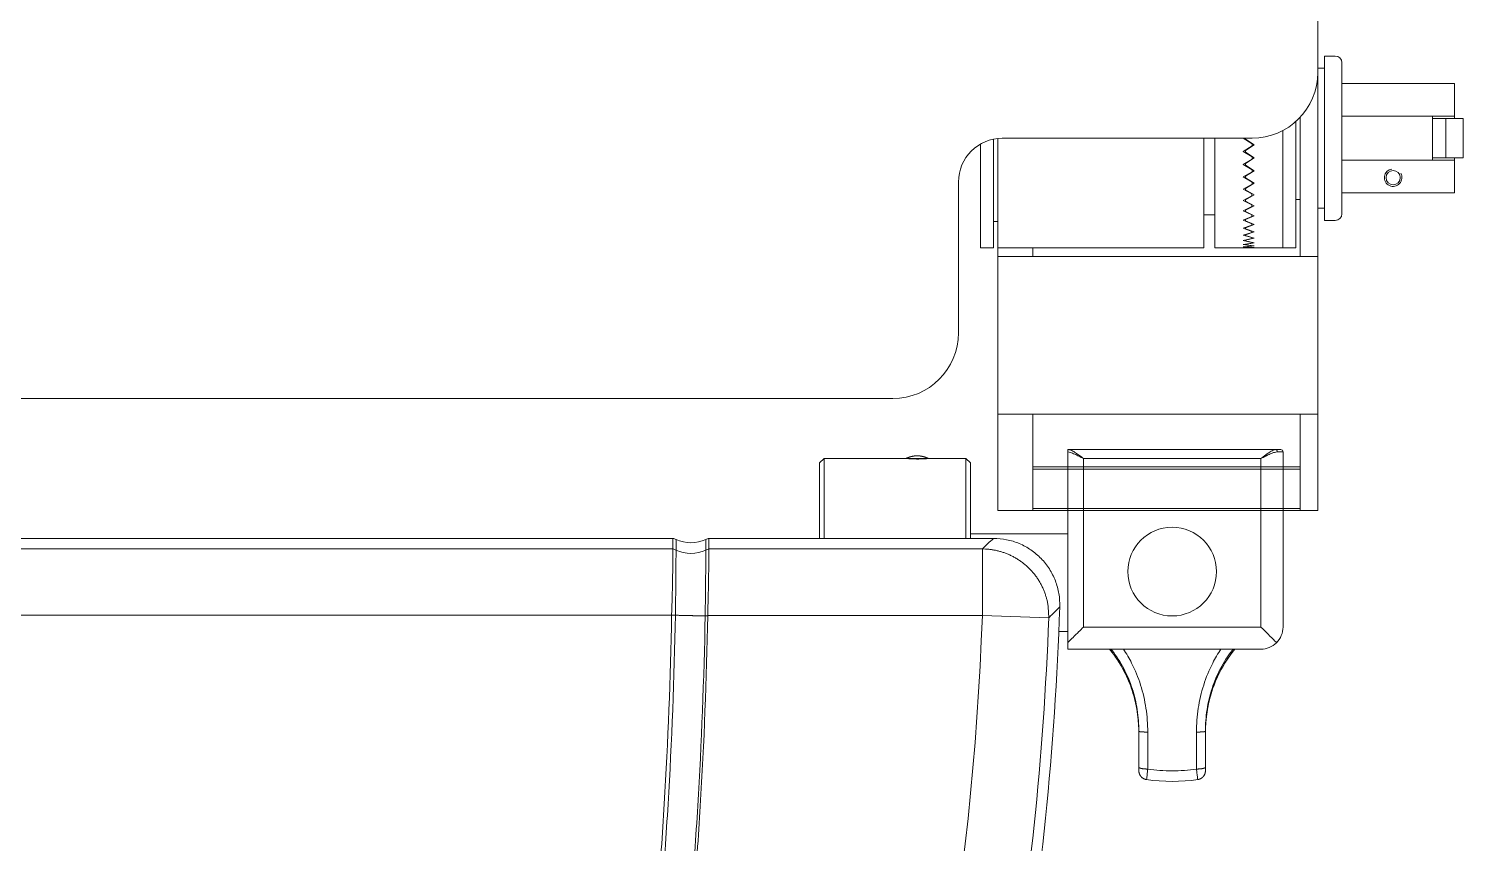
# Model space of a CAD drawing. Header units: millimetres. Extents: x 1448174 to 1599581, y -224422 to -106989.
# Drawn here: x 1488998.2 to 1489278.5, y -135810 to -135650.8 of the extents above; entities that cross this region are included whole.
import ezdxf

# ---------------------------------------------------------------- set-up
doc = ezdxf.new("R2010")
doc.units = ezdxf.units.MM
doc.header["$LTSCALE"] = 600
doc.header["$MEASUREMENT"] = 0
doc.layers.add('furniture', color=30, linetype='Continuous', lineweight=9)

msp = doc.modelspace()

# ---------------------------------------------------------------- linework, layer by layer
at = {"layer": 'furniture'}
for p, q in [((1489250.1017, -135449.6279), (1489250.1017, -135659.3652)), ((1489250.1017, -135744.9726), (1489250.1017, -135650.8048)), ((1489251.3858, -135688.2575), (1489251.3858, -135656.155)), ((1489251.3858, -135656.155), (1489253.526, -135656.155)), ((1489254.8101, -135686.9734), (1489254.8101, -135657.4391)), ((1489251.3858, -135658.5091), (1489250.1017, -135658.5091)), ((1489251.3858, -135685.9034), (1489251.3858, -135658.5091)), ((1489254.8101, -135661.5053), (1489276.8207, -135661.5053)), ((1489276.8207, -135661.5053), (1489276.8207, -135668.3539)), ((1489246.6774, -135668.0955), (1489246.6774, -135695.3205)), ((1489276.8207, -135667.9259), (1489254.8101, -135667.9259)), ((1489272.5404, -135676.4866), (1489272.5404, -135667.9259)), ((1489272.5404, -135668.3539), (1489278.5329, -135668.3539)), ((1489275.1086, -135668.3539), (1489275.1086, -135676.0585)), ((1489278.5329, -135668.3539), (1489278.5329, -135676.0585)), ((1489243.2531, -135693.6076), (1489243.2531, -135670.7223)), ((1489243.2531, -135693.608), (1489243.2531, -135670.7223)), ((1489245.8213, -135668.9364), (1489245.8213, -135693.608)), ((1489184.1842, -135673.3532), (1489184.1842, -135693.608)), ((1489186.7525, -135693.608), (1489186.7525, -135672.3793)), ((1489187.6085, -135744.9726), (1489187.6085, -135672.2492)), ((1489188.4646, -135672.2063), (1489237.2606, -135672.2063)), ((1489227.8438, -135672.2063), (1489227.8438, -135693.6083)), ((1489229.984, -135693.608), (1489229.984, -135672.2063)), ((1489237.2586, -135673.7089), (1489235.5451, -135674.7773)), ((1489235.5485, -135672.2009), (1489237.2592, -135673.2817)), ((1489235.9765, -135672.2063), (1489235.9765, -135672.3778)), ((1489235.9765, -135672.3778), (1489237.6886, -135673.4988)), ((1489237.6886, -135673.4988), (1489235.9765, -135674.6162)), ((1489237.2592, -135673.2817), (1489237.2586, -135673.7089)), ((1489237.2552, -135676.2712), (1489235.5417, -135677.3161)), ((1489235.5451, -135674.7773), (1489237.2558, -135675.8502)), ((1489235.9765, -135674.6162), (1489235.9765, -135674.9561)), ((1489235.9765, -135674.6162), (1489235.9765, -135674.9561)), ((1489235.9765, -135674.9561), (1489237.6886, -135676.0643)), ((1489237.6886, -135676.0643), (1489235.9765, -135677.1619)), ((1489237.2558, -135675.8502), (1489237.2552, -135676.2712)), ((1489254.8101, -135676.4866), (1489276.8207, -135676.4866)), ((1489278.5329, -135676.0585), (1489272.5404, -135676.0585)), ((1489276.8207, -135676.0585), (1489276.8207, -135682.9071)), ((1489237.2519, -135678.7742), (1489235.5384, -135679.7804)), ((1489235.5384, -135679.7804), (1489237.2492, -135680.7911)), ((1489235.5417, -135677.3161), (1489237.2524, -135678.3656)), ((1489235.9765, -135677.1619), (1489235.9765, -135677.4944)), ((1489235.9765, -135677.1619), (1489235.9765, -135677.4944)), ((1489235.9765, -135677.4944), (1489237.6886, -135678.5737)), ((1489237.6886, -135678.5737), (1489235.9765, -135679.6354)), ((1489235.9765, -135679.6354), (1489235.9765, -135679.9556)), ((1489235.9765, -135679.6354), (1489235.9765, -135679.9556)), ((1489237.2524, -135678.3656), (1489237.2519, -135678.7742)), ((1489179.9039, -135680.767), (1489179.9039, -135710.2317)), ((1489237.2487, -135681.1814), (1489235.5353, -135682.1341)), ((1489235.5353, -135682.1341), (1489237.2461, -135683.0914)), ((1489235.9765, -135679.9556), (1489237.6886, -135680.9901)), ((1489237.6886, -135680.9901), (1489235.9765, -135682.0005)), ((1489235.9765, -135682.0005), (1489235.9765, -135682.3037)), ((1489235.9765, -135682.0005), (1489235.9765, -135682.3037)), ((1489235.9765, -135682.3037), (1489237.6886, -135683.2785)), ((1489237.2492, -135680.7911), (1489237.2487, -135681.1814)), ((1489237.2457, -135683.4577), (1489235.5323, -135684.343)), ((1489235.5323, -135684.343), (1489237.2433, -135685.2329)), ((1489237.6886, -135683.2785), (1489235.9765, -135684.2229)), ((1489235.9765, -135684.2229), (1489235.9765, -135684.5047)), ((1489235.9765, -135684.2229), (1489235.9765, -135684.5047)), ((1489235.9765, -135684.5047), (1489237.6886, -135685.4054)), ((1489237.6886, -135685.4054), (1489235.9765, -135686.27)), ((1489237.2433, -135685.2329), (1489237.2428, -135685.5698)), ((1489237.2461, -135683.0914), (1489237.2457, -135683.4577)), ((1489246.6774, -135684.1916), (1489245.8213, -135684.1916)), ((1489276.8207, -135682.9071), (1489254.8101, -135682.9071)), ((1489227.8438, -135687.1881), (1489229.984, -135687.1881)), ((1489237.2403, -135687.487), (1489235.5272, -135688.2)), ((1489235.5272, -135688.2), (1489237.2384, -135688.9174)), ((1489237.2428, -135685.5698), (1489235.5296, -135686.3748)), ((1489235.5296, -135686.3748), (1489237.2407, -135687.1844)), ((1489235.9765, -135686.27), (1489235.9765, -135686.5263)), ((1489235.9765, -135686.27), (1489235.9765, -135686.5263)), ((1489235.9765, -135686.5263), (1489237.6886, -135687.3399)), ((1489237.6886, -135687.3399), (1489235.9765, -135688.112)), ((1489235.9765, -135688.112), (1489235.9765, -135688.339)), ((1489235.9765, -135688.112), (1489235.9765, -135688.339)), ((1489237.2407, -135687.1844), (1489237.2403, -135687.487)), ((1489250.1017, -135685.9034), (1489251.3858, -135685.9034)), ((1489251.3858, -135688.2575), (1489253.526, -135688.2575)), ((1489187.6085, -135688.4716), (1489186.7525, -135688.4716)), ((1489237.2361, -135690.6282), (1489235.5233, -135691.1271)), ((1489235.5233, -135691.1271), (1489237.2348, -135691.6306)), ((1489237.238, -135689.1814), (1489235.5251, -135689.7918)), ((1489235.5251, -135689.7918), (1489237.2364, -135690.4067)), ((1489235.9765, -135688.339), (1489237.6886, -135689.0537)), ((1489237.6886, -135689.0537), (1489235.9765, -135689.722)), ((1489235.9765, -135689.722), (1489235.9765, -135689.9166)), ((1489235.9765, -135689.722), (1489235.9765, -135689.9166)), ((1489235.9765, -135689.9166), (1489237.6886, -135690.5218)), ((1489237.6886, -135690.5218), (1489235.9765, -135691.0767)), ((1489235.9765, -135691.0767), (1489235.9765, -135691.2358)), ((1489235.9765, -135691.0767), (1489235.9765, -135691.2358)), ((1489237.2364, -135690.4067), (1489237.2361, -135690.6282)), ((1489237.2384, -135688.9174), (1489237.238, -135689.1814)), ((1489184.1842, -135693.608), (1489186.7525, -135693.608)), ((1489227.8438, -135693.6083), (1489187.6085, -135693.6083)), ((1489194.4571, -135695.3205), (1489194.4571, -135693.6083)), ((1489229.984, -135693.608), (1489237.2606, -135693.608)), ((1489237.2322, -135693.5777), (1489235.52, -135693.6026)), ((1489237.2326, -135693.2919), (1489235.5203, -135693.4196)), ((1489235.5203, -135693.4196), (1489237.2322, -135693.5519)), ((1489237.2334, -135692.6985), (1489235.5208, -135692.9929)), ((1489235.5208, -135692.9929), (1489237.2327, -135693.2147)), ((1489237.2346, -135691.8063), (1489235.5219, -135692.1864)), ((1489235.5219, -135692.1864), (1489237.2335, -135692.5712)), ((1489235.9765, -135691.2358), (1489237.6886, -135691.7228)), ((1489237.6886, -135691.7228), (1489235.9765, -135692.1562)), ((1489235.9765, -135692.1562), (1489235.9765, -135692.2776)), ((1489235.9765, -135692.1562), (1489235.9765, -135692.2776)), ((1489235.9765, -135692.2776), (1489237.6886, -135692.6393)), ((1489237.6886, -135692.6393), (1489235.9765, -135692.9448)), ((1489235.9765, -135692.9448), (1489235.9765, -135693.0267)), ((1489235.9765, -135692.9448), (1489235.9765, -135693.0267)), ((1489235.9765, -135693.0267), (1489237.6886, -135693.2578)), ((1489237.6886, -135693.2578), (1489235.9765, -135693.431)), ((1489235.9765, -135693.431), (1489235.9765, -135693.4722)), ((1489235.9765, -135693.431), (1489235.9765, -135693.4722)), ((1489235.9765, -135693.4722), (1489237.6886, -135693.5693)), ((1489237.6886, -135693.5693), (1489235.9765, -135693.6076)), ((1489235.9765, -135693.6076), (1489243.2531, -135693.6076)), ((1489237.2322, -135693.5519), (1489237.2322, -135693.5777)), ((1489237.2327, -135693.2147), (1489237.2326, -135693.2919)), ((1489237.2335, -135692.5712), (1489237.2334, -135692.6985)), ((1489237.2348, -135691.6306), (1489237.2346, -135691.8063)), ((1489243.2531, -135693.608), (1489245.8213, -135693.608)), ((1489250.1017, -135695.3205), (1489187.6085, -135695.3205)), ((1488829.4231, -135723.0728), (1489167.0628, -135723.0728)), ((1489250.1017, -135726.139), (1489187.6085, -135726.139)), ((1489194.4571, -135744.9726), (1489194.4571, -135726.139)), ((1489246.6774, -135726.139), (1489246.6774, -135744.9726)), ((1489201.2875, -135733.0915), (1489201.2875, -135733.0569)), ((1489201.4139, -135733.0569), (1489201.2875, -135733.0569)), ((1489201.2875, -135733.0915), (1489201.2917, -135733.0891)), ((1489201.2876, -135733.5032), (1489201.2875, -135733.0915)), ((1489241.8792, -135733.0569), (1489201.4139, -135733.0569)), ((1489242.872, -135733.0569), (1489241.8792, -135733.0569)), ((1489153.6386, -135734.7896), (1489152.7722, -135735.6559)), ((1489152.7722, -135735.6559), (1489152.7722, -135750.3838)), ((1489169.6659, -135734.7896), (1489153.6386, -135734.7896)), ((1489153.6386, -135734.7896), (1489153.6386, -135750.3838)), ((1489171.8318, -135734.7717), (1489169.6659, -135734.7717)), ((1489171.8318, -135734.2519), (1489171.7574, -135734.254)), ((1489173.9977, -135734.7717), (1489171.8318, -135734.7717)), ((1489173.9976, -135734.7717), (1489173.9307, -135734.7399)), ((1489181.3616, -135734.7896), (1489173.9976, -135734.7896)), ((1489181.3616, -135734.7896), (1489181.3616, -135750.3838)), ((1489182.2279, -135735.6559), (1489181.3616, -135734.7896)), ((1489182.2279, -135750.3838), (1489182.2279, -135735.6559)), ((1489201.2875, -135770.7428), (1489201.2875, -135733.5032)), ((1489204.3197, -135767.7106), (1489204.3197, -135734.7896)), ((1489204.3197, -135734.7896), (1489238.9734, -135734.7896)), ((1489238.9734, -135734.7896), (1489238.9734, -135767.7106)), ((1489242.2021, -135733.4901), (1489242.2018, -135733.4694)), ((1489242.2021, -135733.4901), (1489243.3051, -135733.4901)), ((1489243.3051, -135733.4901), (1489243.3051, -135767.7106)), ((1489194.4571, -135736.4119), (1489246.6774, -135736.4119)), ((1489194.4571, -135736.8399), (1489246.6774, -135736.8399)), ((1489250.1017, -135744.9726), (1489187.6085, -135744.9726)), ((1489194.4571, -135744.5445), (1489246.6774, -135744.5445)), ((1489201.2875, -135749.5174), (1489182.2279, -135749.5174)), ((1489124.1138, -135750.3838), (1488873.2604, -135750.3838)), ((1488873.2629, -135752.4626), (1489124.1113, -135752.4625)), ((1489131.1378, -135752.4626), (1489184.568, -135752.4626)), ((1489186.7209, -135750.3838), (1489131.1403, -135750.3838)), ((1489184.568, -135752.4625), (1489185.197, -135752.4792)), ((1489184.568, -135765.4399), (1489184.568, -135752.4626)), ((1489123.8511, -135765.4071), (1488873.524, -135765.4399)), ((1489123.8502, -135765.4399), (1489123.852, -135765.3743)), ((1489123.8519, -135765.3742), (1489123.8773, -135765.375)), ((1489124.5905, -135765.4009), (1489124.7689, -135765.4081)), ((1489130.406, -135765.502), (1489130.422, -135765.5019)), ((1489130.9012, -135765.4399), (1489130.8998, -135765.5004)), ((1489184.568, -135765.4399), (1489130.9012, -135765.4399)), ((1489197.5365, -135765.9178), (1489184.568, -135765.4399)), ((1489199.5132, -135768.577), (1489201.2875, -135768.577)), ((1489238.9734, -135767.7106), (1489204.3197, -135767.7106)), ((1489201.2853, -135772.0424), (1489201.2875, -135770.7428)), ((1489201.2853, -135772.0424), (1489238.9734, -135772.0424)), ((1489215.1489, -135788.0974), (1489215.1509, -135788.1039)), ((1489215.149, -135788.0974), (1489215.149, -135795.1034)), ((1489216.8817, -135788.2338), (1489216.8817, -135795.4588)), ((1489226.4114, -135795.4588), (1489226.4114, -135788.2338)), ((1489228.1441, -135788.0974), (1489228.1422, -135788.1039)), ((1489228.1441, -135795.1034), (1489228.1441, -135788.0974)), ((1489215.1489, -135795.1034), (1489215.1509, -135795.1204)), ((1489215.1489, -135795.8012), (1489215.1506, -135795.8775)), ((1489215.149, -135795.1034), (1489215.149, -135795.8012)), ((1489226.6574, -135797.5165), (1489226.7327, -135797.5041)), ((1489228.1441, -135795.1035), (1489228.1422, -135795.1205)), ((1489228.1441, -135795.8013), (1489228.1441, -135795.1036))]:
    msp.add_line(p, q, dxfattribs=at)
for centre, radius in [((1489264.8357, -135679.9109), 1.3877), ((1489221.6465, -135756.8813), 8.6634)]:
    msp.add_circle(centre, radius, dxfattribs=at)
for centre, radius, start, end in [((1489253.526, -135657.4391), 1.2841, 0, 90), ((1489237.2606, -135659.3652), 12.8411, 270, 0), ((1489188.4646, -135680.767), 8.5607, 90, 180), ((1489264.8357, -135679.9109), 1.7121, 100, 30), ((1489253.526, -135686.9734), 1.2841, 270, 0), ((1489167.0628, -135710.2317), 12.8411, 270, 0), ((1489201.4304, -135733.3416), 0.288, 117.822547, 118.775934), ((1489201.4271, -135733.3357), 0.2813, 116.815677, 117.785613), ((1489201.4252, -135733.3319), 0.277, 115.848376, 116.82705), ((1489201.4243, -135733.3304), 0.2753, 114.845868, 115.824203), ((1489201.4233, -135733.328), 0.2727, 113.874274, 114.855823), ((1489201.4221, -135733.3257), 0.2701, 112.858325, 113.842916), ((1489201.4211, -135733.3231), 0.2674, 111.884731, 112.873197), ((1489201.4202, -135733.3212), 0.2652, 110.86806, 111.857949), ((1489201.4194, -135733.3189), 0.2628, 109.88649, 110.879458), ((1489201.4186, -135733.3171), 0.2608, 108.865661, 109.859789), ((1489201.4179, -135733.315), 0.2586, 107.881827, 108.878282), ((1489201.4173, -135733.3135), 0.257, 106.859053, 107.855357), ((1489201.4168, -135733.3114), 0.2549, 105.874189, 106.872974), ((1489201.4161, -135733.3096), 0.2529, 104.849904, 105.849909), ((1489201.4159, -135733.3084), 0.2517, 103.866828, 104.865827), ((1489201.4158, -135733.3084), 0.2517, 102.851848, 103.844217), ((1489201.4151, -135733.3052), 0.2484, 101.85432, 102.855015), ((1489201.4139, -135733.3001), 0.2432, 100.806225, 101.823784), ((1489201.4149, -135733.3041), 0.2473, 99.878838, 100.869729), ((1489201.4172, -135733.3179), 0.2613, 98.93536, 99.862599), ((1489201.4135, -135733.2978), 0.2409, 97.795369, 98.810717), ((1489201.4089, -135733.265), 0.2077, 96.55817, 97.754869), ((1489201.416, -135733.3096), 0.2528, 96.080919, 97.001224), ((1489201.4546, -135733.6664), 0.6117, 95.796112, 96.138934), ((1489201.4099, -135733.267), 0.2099, 93.390376, 94.659099), ((1489201.4088, -135733.2446), 0.1874, 91.295985, 93.46411), ((1489201.4231, -135733.5494), 0.4925, 91.077264, 92.153523), ((1489241.8448, -135733.541), 0.4853, 81.720786, 85.935054), ((1489241.8969, -135733.2567), 0.1968, 76.762933, 84.811997), ((1489241.8896, -135733.2889), 0.2298, 72.186004, 76.836087), ((1489241.7465, -135733.6036), 0.5746, 66.664198, 68.19165), ((1489241.8622, -135733.3375), 0.2844, 63.382044, 66.830889), ((1489241.8837, -135733.3083), 0.2487, 60.553845, 64.802366), ((1489241.859, -135733.3495), 0.2968, 56.727761, 60.309463), ((1489241.8369, -135733.3782), 0.3329, 53.030367, 56.260941), ((1489241.8371, -135733.3766), 0.3315, 49.551717, 52.886827), ((1489241.8305, -135733.3852), 0.3423, 46.336702, 49.64538), ((1489241.8138, -135733.4009), 0.3652, 42.97812, 46.143505), ((1489241.7979, -135733.415), 0.3865, 39.851452, 42.897987), ((1489241.7836, -135733.4253), 0.404, 36.70816, 39.676114), ((1489242.872, -135733.4901), 0.4332, 0, 90), ((1489174.1823, -135744.48), 10.7074, 114.047155, 114.948376), ((1489171.5033, -135738.3502), 4.0182, 112.942905, 114.778373), ((1489171.6935, -135738.7862), 4.4939, 111.941368, 113.009462), ((1489175.0291, -135747.7067), 14.0167, 110.695988, 110.96346), ((1489172.0046, -135739.6884), 5.4469, 109.981353, 110.742868), ((1489171.6812, -135738.7131), 4.4199, 109.362004, 110.361823), ((1489171.9175, -135739.395), 5.1416, 108.485585, 109.326438), ((1489172.0464, -135739.8148), 5.5806, 107.611317, 108.374525), ((1489171.9454, -135739.5005), 5.2504, 106.781406, 107.597988), ((1489171.9144, -135739.3817), 5.1278, 105.99333, 106.83325), ((1489171.9391, -135739.4757), 5.225, 105.146094, 105.969567), ((1489171.9502, -135739.5167), 5.2674, 104.330207, 105.146537), ((1489171.9419, -135739.4916), 5.2411, 103.488691, 104.309664), ((1489171.9413, -135739.4832), 5.2327, 102.681851, 103.504479), ((1489171.942, -135739.4954), 5.2448, 101.839236, 102.659956), ((1489171.9443, -135739.5012), 5.251, 101.030719, 101.850388), ((1489171.9426, -135739.5028), 5.2522, 100.189662, 101.009052), ((1489171.944, -135739.5041), 5.2538, 99.383003, 100.201957), ((1489171.9427, -135739.5088), 5.2581, 98.54311, 99.361094), ((1489171.9442, -135739.5115), 5.2611, 97.737552, 98.554716), ((1489171.9428, -135739.5162), 5.2655, 96.899625, 97.715626), ((1489171.944, -135739.5172), 5.2667, 96.095797, 96.911103), ((1489171.9422, -135739.5191), 5.2684, 95.259677, 96.074076), ((1489171.9437, -135739.5244), 5.2738, 94.458034, 95.270916), ((1489171.9426, -135739.5377), 5.287, 93.624704, 94.434782), ((1489171.9429, -135739.5267), 5.276, 92.825288, 93.636132), ((1489171.94, -135739.5015), 5.2507, 91.993064, 92.80676), ((1489171.4353, -135745.0875), 10.8429, 87.010245, 87.90416), ((1489171.8404, -135738.3198), 4.0635, 85.914125, 87.736729), ((1489171.812, -135738.7919), 4.5365, 84.919718, 85.981638), ((1489170.7233, -135748.332), 14.1376, 83.682528, 83.948508), ((1489171.6793, -135739.7373), 5.4899, 82.97179, 83.729452), ((1489171.8357, -135738.7092), 4.4504, 82.355185, 83.350723), ((1489171.7367, -135739.4234), 5.1714, 81.482723, 82.320569), ((1489171.6615, -135739.8528), 5.6073, 80.611403, 81.372362), ((1489171.7153, -135739.5204), 5.2705, 79.784295, 80.598982), ((1489171.7427, -135739.3948), 5.1421, 78.997728, 79.83628), ((1489171.723, -135739.485), 5.2344, 78.151932, 78.974603), ((1489171.7155, -135739.5213), 5.2715, 77.336875, 78.152963), ((1489171.7206, -135739.4901), 5.2398, 76.495594, 77.316856), ((1489171.7253, -135739.4771), 5.2262, 75.688509, 76.51199), ((1489171.7217, -135739.4833), 5.233, 74.845179, 75.667285), ((1489171.7225, -135739.4844), 5.2339, 74.035119, 74.856729), ((1489171.7218, -135739.4799), 5.2298, 73.192079, 74.013941), ((1489171.7239, -135739.4768), 5.2262, 72.383021, 73.205001), ((1489171.7223, -135739.4753), 5.2252, 71.539958, 72.361489), ((1489171.7241, -135739.4736), 5.223, 70.731114, 71.552367), ((1489171.7225, -135739.4723), 5.2224, 69.888831, 70.709434), ((1489171.7249, -135739.4688), 5.2183, 69.080461, 69.900904), ((1489171.7243, -135739.465), 5.215, 68.239089, 69.05913), ((1489171.7251, -135739.4658), 5.2153, 67.432, 68.251038), ((1489171.7201, -135739.4724), 5.2234, 66.592065, 67.408767), ((1489171.7274, -135739.4585), 5.2077, 65.786459, 66.604456), ((1489171.7381, -135739.4305), 5.1778, 64.946753, 65.768143), ((1489241.7682, -135733.4364), 0.423, 33.793561, 36.672826), ((1489241.7505, -135733.4467), 0.4435, 30.838375, 33.623113), ((1489241.7337, -135733.4563), 0.4629, 28.095367, 30.793353), ((1489241.7159, -135733.4643), 0.4822, 25.324259, 27.937753), ((1489241.7002, -135733.4714), 0.4995, 22.748417, 25.287638), ((1489241.6832, -135733.4771), 0.5174, 20.143161, 22.604655), ((1489241.6691, -135733.482), 0.5324, 17.715686, 20.111554), ((1489241.6531, -135733.4857), 0.5487, 15.260052, 17.581808), ((1489241.6434, -135733.4881), 0.5587, 12.963776, 15.235859), ((1489241.634, -135733.4892), 0.5681, 10.634098, 12.854403), ((1489241.6229, -135733.4911), 0.5794, 8.45404, 10.613266), ((1489241.6013, -135733.4928), 0.601, 6.252935, 8.31172), ((1489241.6157, -135733.4911), 0.5865, 4.166428, 6.247696), ((1489241.6534, -135733.4887), 0.5487, 2.006377, 4.193857), ((1489122.8984, -135756.621), 4.3317, 65.187992, 73.739419), ((1489122.9009, -135754.5422), 4.3317, 65.188368, 73.739795), ((1489127.6246, -135746.3981), 6.9307, 245.18799, 294.81126), ((1489127.6271, -135744.3194), 6.9307, 245.18837, 294.81163), ((1489132.3507, -135756.621), 4.3317, 106.25983, 114.81126), ((1489132.3532, -135754.5422), 4.3317, 106.2602, 114.81163), ((1489184.5796, -135764.7023), 12.2388, 84.113762, 87.108599), ((1489184.4948, -135765.6424), 13.1825, 81.329759, 84.165883), ((1489184.4286, -135766.0862), 13.6313, 78.544615, 81.335902), ((1489184.4603, -135765.7271), 13.2731, 75.45721, 78.370985), ((1489184.4767, -135765.6633), 13.2072, 72.485585, 75.456583), ((1489184.4468, -135765.6745), 13.2269, 69.368375, 72.37677), ((1489184.4303, -135765.7257), 13.2807, 66.347065, 69.379541), ((1489184.4326, -135765.6512), 13.2116, 63.144061, 66.226484), ((1489184.4319, -135765.6622), 13.2217, 60.054474, 63.163002), ((1489184.43, -135765.6148), 13.1816, 56.801145, 59.944518), ((1489184.4302, -135765.6272), 13.1919, 53.670537, 56.831081), ((1489184.431, -135765.5861), 13.1583, 50.383396, 53.567608), ((1489184.4443, -135765.5831), 13.1474, 47.222467, 50.419471), ((1489184.4595, -135765.5348), 13.1018, 43.914201, 47.127852), ((1489184.4642, -135765.5492), 13.1083, 40.762186, 43.973703), ((1489184.4254, -135765.558), 13.1435, 37.48429, 40.681085), ((1489184.5086, -135765.5009), 13.0427, 34.293683, 37.507348), ((1489184.6633, -135765.3731), 12.8429, 30.960354, 34.211669), ((1489184.5047, -135765.5184), 13.0538, 27.979909, 31.149119), ((1489183.9217, -135765.8182), 13.7093, 24.964413, 27.943291), ((1489184.71, -135765.3741), 12.8073, 21.45086, 24.651535), ((1489186.1414, -135764.7896), 11.2614, 17.674064, 21.346498), ((1488593.5849, -135743.6627), 606.4404, 342.48462, 358.09787), ((1489184.2285, -135765.7068), 13.3657, 16.035726, 18.930871), ((1489170.7563, -135769.6659), 27.4074, 14.938394, 16.210293), ((1489186.0579, -135764.9415), 11.4219, 8.05001, 11.825373), ((1489187.2474, -135764.8052), 10.2251, 1.920344, 8.22703), ((1489121.4763, -135842.1368), 76.7993, 88.189504, 88.208445), ((1489121.4868, -135841.7055), 76.3679, 88.168152, 88.187161), ((1489121.4992, -135841.3282), 75.9904, 88.149308, 88.168379), ((1489121.5106, -135840.9864), 75.6484, 88.130405, 88.149529), ((1489121.5229, -135840.5905), 75.2523, 88.110787, 88.129972), ((1489121.5351, -135840.2037), 74.8654, 88.091089, 88.110334), ((1489121.5505, -135839.8263), 74.4876, 88.073947, 88.093256), ((1489121.5602, -135839.441), 74.1022, 88.052118, 88.071488), ((1489121.5762, -135839.0014), 73.6623, 88.033486, 88.052924), ((1489121.5869, -135838.5978), 73.2586, 88.011472, 88.030978), ((1489121.6052, -135838.1967), 72.8571, 87.995347, 88.014919), ((1489121.6146, -135837.8109), 72.4712, 87.972464, 87.992093), ((1489121.6331, -135837.3391), 71.999, 87.954172, 87.973889), ((1489121.6537, -135836.7869), 71.4464, 87.935076, 87.954896), ((1489121.662, -135836.4857), 71.1452, 87.913183, 87.933031), ((1489121.6652, -135836.4608), 71.1202, 87.895241, 87.915041), ((1489121.6999, -135835.4531), 70.1118, 87.873222, 87.893272), ((1489121.7631, -135833.7445), 68.4021, 87.852522, 87.873052), ((1489121.7173, -135834.9571), 69.6155, 87.832209, 87.852245), ((1489121.5674, -135838.9442), 73.6055, 87.814249, 87.833037), ((1489121.8051, -135832.6813), 67.3381, 87.792306, 87.813109), ((1489122.1834, -135822.7842), 57.4337, 87.764157, 87.78904), ((1489121.6901, -135835.733), 70.392, 87.755071, 87.774089), ((1489117.3032, -135947.9386), 182.6833, 87.752146, 87.758765), ((1489122.1897, -135822.7031), 57.3525, 87.695943, 87.722837), ((1489122.4635, -135815.9972), 50.641, 87.653832, 87.700508), ((1489119.0965, -135899.1693), 133.8812, 87.648158, 87.67122), ((1489128.8299, -135663.2987), 102.1901, 267.722449, 267.824216), ((1489129.0537, -135657.453), 108.0401, 267.823318, 267.921213), ((1489129.2279, -135652.8342), 112.6622, 267.917877, 268.013167), ((1489129.3062, -135650.4836), 115.0141, 268.014801, 268.109449), ((1489129.4062, -135647.6091), 117.8904, 268.106971, 268.200438), ((1489129.4955, -135644.6988), 120.802, 268.201459, 268.29373), ((1489129.583, -135641.931), 123.5712, 268.29136, 268.382446), ((1489129.6395, -135639.803), 125.6999, 268.384092, 268.474434), ((1489129.6997, -135637.7272), 127.7766, 268.472252, 268.561774), ((1489129.7363, -135636.1069), 129.3973, 268.563565, 268.652519), ((1489129.7763, -135634.6133), 130.8914, 268.650394, 268.73875), ((1489129.7949, -135633.5516), 131.9533, 268.740829, 268.828791), ((1489129.8125, -135632.8477), 132.6574, 268.827399, 268.915098), ((1489129.811, -135632.6889), 132.8161, 268.917037, 269.004726), ((1489129.8207, -135632.3413), 133.1639, 269.003161, 269.090577), ((1489129.822, -135631.9242), 133.581, 269.092845, 269.179819), ((1489129.799, -135633.4953), 132.0097, 269.18005, 269.267891), ((1489129.7522, -135636.6849), 128.8197, 269.270566, 269.360323), ((1489129.7824, -135635.0236), 130.4812, 269.35523, 269.443055), ((1489129.8379, -135628.7562), 136.7489, 269.445335, 269.528117), ((1489129.7118, -135640.8628), 124.6417, 269.54021, 269.63163), ((1489129.581, -135659.7792), 105.7248, 269.636615, 269.745658), ((1489129.7622, -135638.8143), 126.6904, 269.705806, 269.790805), ((1489130.4277, -135463.3817), 302.1242, 269.786065, 269.818125), ((1489129.5963, -135664.0614), 101.443, 269.927941, 270.047124), ((1489129.6125, -135679.2711), 86.2334, 270.044667, 270.255058), ((1489129.3395, -135548.4018), 217.1028, 270.173351, 270.281475), ((1489130.8324, -135825.9509), 60.4504, 90.373759, 90.388934), ((1489130.834, -135826.3583), 60.8578, 90.357703, 90.372801), ((1489130.8352, -135826.7778), 61.2773, 90.341316, 90.356351), ((1489130.839, -135827.0727), 61.5722, 90.328264, 90.343259), ((1489130.8397, -135827.4069), 61.9064, 90.3122, 90.327146), ((1489130.8437, -135827.739), 62.2386, 90.299271, 90.314169), ((1489130.841, -135828.0875), 62.587, 90.280277, 90.295124), ((1489130.8481, -135828.4455), 62.9451, 90.270376, 90.285178), ((1489130.8452, -135828.7513), 63.2508, 90.251671, 90.266425), ((1489130.8488, -135829.0661), 63.5657, 90.238978, 90.25369), ((1489130.8492, -135829.4217), 63.9212, 90.223308, 90.237969), ((1489130.8528, -135829.7776), 64.2771, 90.210732, 90.225343), ((1489130.8528, -135830.0727), 64.5723, 90.195181, 90.209756), ((1489130.8525, -135830.2789), 64.7784, 90.179685, 90.194244), ((1489130.853, -135830.7477), 65.2472, 90.164377, 90.178855), ((1489130.8574, -135831.4035), 65.9031, 90.152231, 90.166579), ((1489130.8557, -135831.2745), 65.7741, 90.136624, 90.151053), ((1489130.8525, -135830.3473), 64.8468, 90.121111, 90.135793), ((1489130.8564, -135832.3145), 66.8141, 90.106643, 90.120863), ((1489130.8678, -135836.9188), 71.4184, 90.09564, 90.10888), ((1489130.8557, -135831.5607), 66.0603, 90.07836, 90.092937), ((1489130.8427, -135822.5022), 57.0017, 90.060436, 90.077765), ((1489130.8665, -135836.3409), 70.8405, 90.054727, 90.06783), ((1489130.9836, -135953.1541), 187.6538, 90.051943, 90.056418), ((1489130.8471, -135824.1887), 58.6883, 90.014435, 90.032873), ((1489130.8469, -135818.4702), 52.9698, 89.984219, 90.015781), ((1489130.8548, -135908.3147), 142.8143, 89.981946, 89.997295), ((1488593.5849, -135743.6627), 591.3842, 342.48462, 357.88966), ((1488593.5849, -135743.6627), 604.3616, 342.48462, 357.88966), ((1489171.7724, -135766.4227), 25.769, 1.122532, 4.362449), ((1489238.9734, -135767.7106), 4.3317, 314.95189, 0), ((1489238.9734, -135767.7106), 4.3317, 270, 314.95189), ((1489215.1646, -135788.0973), 0.0153, 205.61599, 239.721379), ((1489215.1818, -135788.0833), 0.0368, 227.546074, 246.852909), ((1489215.2116, -135788.0401), 0.0889, 240.104873, 250.5328), ((1489215.251, -135787.9576), 0.18, 247.457021, 254.000275), ((1489215.3049, -135787.81), 0.337, 252.104992, 256.353039), ((1489215.3696, -135787.5859), 0.5701, 255.348963, 258.338021), ((1489215.4477, -135787.262), 0.9031, 257.642243, 259.823953), ((1489215.5316, -135786.8459), 1.3276, 259.429519, 261.12479), ((1489215.6279, -135786.299), 1.8828, 260.799426, 262.137033), ((1489215.7267, -135785.6457), 2.5435, 261.9448, 263.043354), ((1489215.8346, -135784.8461), 3.3503, 262.8673, 263.778248), ((1489215.9406, -135783.9465), 4.2561, 263.672714, 264.450787), ((1489216.0513, -135782.9075), 5.3009, 264.345788, 265.015361), ((1489216.1554, -135781.7941), 6.4192, 264.953114, 265.542453), ((1489216.2621, -135780.5469), 7.6708, 265.472006, 265.992059), ((1489216.3605, -135779.2276), 8.9939, 265.954168, 266.419491), ((1489216.4494, -135777.9301), 10.2944, 266.376431, 266.799937), ((1489216.5216, -135776.725), 11.5016, 266.776217, 267.169383), ((1489216.6108, -135775.1381), 13.091, 267.122257, 267.475905), ((1489216.7049, -135773.1055), 15.1257, 267.459043, 267.770427), ((1489216.7132, -135772.8074), 15.424, 267.78257, 268.098124), ((1489216.6913, -135773.5186), 14.7124, 268.091451, 268.433995), ((1489216.8388, -135769.5935), 18.6401, 268.310494, 268.566744), ((1489217.3858, -135748.2795), 39.9612, 268.54711, 268.655978), ((1489216.7778, -135770.9655), 17.2673, 268.907291, 269.227286), ((1489216.7749, -135771.7841), 16.4487, 269.199036, 269.708822), ((1489217.0597, -135745.2821), 42.9521, 269.508566, 269.762574), ((1489226.2335, -135745.2857), 42.9485, 270.237435, 270.491454), ((1489226.5183, -135771.7856), 16.4472, 270.291188, 270.800999), ((1489226.5154, -135770.9671), 17.2657, 270.772739, 271.092751), ((1489225.9074, -135748.284), 39.9567, 271.344099, 271.452973), ((1489226.4543, -135769.5955), 18.6381, 271.433329, 271.689594), ((1489226.6018, -135773.5201), 14.711, 271.566063, 271.908628), ((1489226.5799, -135772.8093), 15.422, 271.901991, 272.217567), ((1489226.5883, -135773.1072), 15.124, 272.229663, 272.541068), ((1489226.6823, -135775.1398), 13.0893, 272.524226, 272.877901), ((1489226.7716, -135776.7266), 11.5001, 272.830768, 273.223964), ((1489226.8437, -135777.9315), 10.2929, 273.20024, 273.623781), ((1489226.9327, -135779.2289), 8.9926, 273.580715, 274.046078), ((1489227.0311, -135780.5481), 7.6697, 274.008182, 274.528284), ((1489227.1377, -135781.7951), 6.4181, 274.45783, 275.047226), ((1489227.2418, -135782.9085), 5.3, 274.984976, 275.654618), ((1489227.3525, -135783.9472), 4.2554, 275.549525, 276.327686), ((1489227.4585, -135784.8468), 3.3496, 276.222239, 277.133297), ((1489227.5664, -135785.6462), 2.5429, 276.957105, 278.055805), ((1489227.6652, -135786.2994), 1.8823, 277.863708, 279.201509), ((1489227.7615, -135786.8462), 1.3272, 278.876141, 280.571685), ((1489227.8454, -135787.2622), 0.9029, 280.176697, 282.358799), ((1489227.9235, -135787.5861), 0.5699, 281.663193, 284.652864), ((1489227.9881, -135787.8101), 0.3369, 283.648621, 287.897669), ((1489228.0421, -135787.9577), 0.18, 286.002014, 292.547069), ((1489228.0815, -135788.0401), 0.0889, 289.468117, 299.899342), ((1489228.1113, -135788.0833), 0.0368, 293.152693, 312.465768), ((1489228.1284, -135788.0973), 0.0153, 300.284361, 334.394564), ((1489216.8042, -135795.8057), 1.6552, 182.487802, 185.165365), ((1489215.2232, -135795.1044), 0.0741, 192.43229, 206.548828), ((1489216.9035, -135795.7974), 1.7548, 185.141837, 187.707382), ((1489215.244, -135795.0974), 0.0959, 204.721822, 216.851846), ((1489216.9504, -135795.7914), 1.8021, 187.695696, 190.228761), ((1489215.2748, -135795.08), 0.131, 214.868743, 224.893392), ((1489216.9117, -135795.7941), 1.7636, 190.367469, 192.989083), ((1489215.3111, -135795.0502), 0.1779, 223.452667, 231.911375), ((1489216.9039, -135795.7961), 1.7554, 192.982096, 195.645712), ((1489215.3628, -135794.9959), 0.2525, 230.280031, 237.054729), ((1489216.9049, -135795.7929), 1.7573, 195.736997, 198.426876), ((1489215.4251, -135794.9123), 0.3567, 235.946913, 241.394831), ((1489216.91, -135795.7917), 1.7625, 198.410145, 201.11725), ((1489215.5006, -135794.7921), 0.4984, 240.394521, 244.763351), ((1489216.9017, -135795.7917), 1.7548, 201.217441, 203.959913), ((1489215.5812, -135794.6382), 0.6721, 244.145877, 247.760807), ((1489216.9024, -135795.7921), 1.7552, 203.937668, 206.698968), ((1489215.6739, -135794.4358), 0.8945, 247.167679, 250.157054), ((1489216.8971, -135795.7916), 1.7508, 206.791325, 209.576982), ((1489215.769, -135794.194), 1.1543, 249.794552, 252.33196), ((1489216.8983, -135795.792), 1.7516, 209.547056, 212.344821), ((1489216.8939, -135795.7916), 1.7481, 212.431782, 215.245689), ((1489215.8731, -135793.8981), 1.4679, 251.964061, 254.123051), ((1489216.8932, -135795.7934), 1.7465, 215.212136, 218.035511), ((1489215.975, -135793.5651), 1.816, 253.905885, 255.785041), ((1489216.8874, -135795.7947), 1.7411, 218.116784, 220.952695), ((1489216.0817, -135793.1809), 2.2147, 255.548686, 257.190691), ((1489216.8896, -135795.795), 1.7426, 220.899398, 223.732391), ((1489216.1817, -135792.7691), 2.6384, 257.055428, 258.517458), ((1489216.8923, -135795.7894), 1.7485, 223.804229, 226.623386), ((1489216.2847, -135792.3076), 3.1112, 258.351049, 259.653657), ((1489216.8837, -135795.7993), 1.7353, 226.606219, 229.442039), ((1489216.3797, -135791.8183), 3.6096, 259.565904, 260.74008), ((1489216.8642, -135795.8186), 1.708, 229.516275, 232.39017), ((1489216.465, -135791.3399), 4.0954, 260.637933, 261.71332), ((1489216.8874, -135795.7969), 1.7393, 232.221104, 235.020687), ((1489216.534, -135790.8975), 4.5432, 261.657382, 262.660714), ((1489216.9394, -135795.7206), 1.8316, 235.05593, 237.684526), ((1489216.6207, -135790.3063), 5.1406, 262.543852, 263.450211), ((1489216.8653, -135795.8212), 1.707, 237.982643, 240.821463), ((1489216.7593, -135796.0058), 1.4942, 240.919164, 244.201459), ((1489216.713, -135789.5403), 5.9122, 263.408586, 264.209216), ((1489216.9195, -135795.7568), 1.7885, 243.052146, 245.620515), ((1489216.7186, -135789.4482), 6.0043, 264.244591, 265.058213), ((1489217.7711, -135793.9028), 3.8287, 245.46529, 246.547274), ((1489216.6947, -135789.7448), 5.7068, 265.040897, 265.926342), ((1489216.781, -135795.9938), 1.5183, 249.419287, 252.820772), ((1489216.8413, -135788.2472), 7.2112, 265.609658, 266.273462), ((1489216.7379, -135796.147), 1.3591, 252.649323, 258.367551), ((1489217.3899, -135780.0397), 15.437, 266.221408, 266.503717), ((1489216.7786, -135788.7977), 6.6585, 267.157966, 267.988439), ((1489217.2952, -135794.1093), 3.47, 256.137757, 259.044829), ((1489216.775, -135789.1283), 6.3279, 267.916018, 269.241518), ((1489217.0595, -135778.9557), 16.5041, 268.721413, 269.382551), ((1489226.2335, -135778.9575), 16.5024, 270.618294, 271.279451), ((1489226.5182, -135789.1292), 6.3271, 270.758907, 272.084471), ((1489226.4268, -135795.8769), 1.6556, 280.647332, 283.32445), ((1489226.5146, -135788.7987), 6.6575, 272.012245, 272.842769), ((1489226.4045, -135795.7798), 1.7553, 283.301879, 285.866997), ((1489225.9034, -135780.0421), 15.4346, 273.496692, 273.779011), ((1489226.392, -135795.7342), 1.8026, 285.854407, 288.387054), ((1489226.4519, -135788.2485), 7.21, 273.727531, 274.391376), ((1489226.4001, -135795.7721), 1.764, 288.525834, 291.14702), ((1489226.5985, -135789.7459), 5.7058, 274.074629, 274.960141), ((1489226.4032, -135795.7797), 1.7559, 291.14028, 293.803472), ((1489226.5747, -135789.4496), 6.0031, 274.942405, 275.756093), ((1489226.3999, -135795.7791), 1.7577, 293.894756, 296.584219), ((1489226.5803, -135789.5416), 5.911, 275.791462, 276.592161), ((1489226.398, -135795.7742), 1.7629, 296.567345, 299.274051), ((1489226.6725, -135790.3075), 5.1396, 276.551172, 277.457614), ((1489226.3991, -135795.7825), 1.7552, 299.374095, 302.116183), ((1489226.3995, -135795.7818), 1.7556, 302.094766, 304.855706), ((1489226.7593, -135790.8986), 4.5422, 277.33964, 278.343071), ((1489226.3997, -135795.7871), 1.7511, 304.947486, 307.732808), ((1489226.8281, -135791.341), 4.0945, 278.288451, 279.36395), ((1489226.4, -135795.7859), 1.7519, 307.702954, 310.500417), ((1489226.9136, -135791.8193), 3.6087, 279.260456, 280.434762), ((1489226.4003, -135795.7903), 1.7484, 310.587141, 313.400779), ((1489227.0085, -135792.3085), 3.1104, 280.34774, 281.6505), ((1489226.4021, -135795.7908), 1.7467, 313.36778, 316.190924), ((1489227.1115, -135792.7699), 2.6377, 281.484325, 282.946534), ((1489226.4043, -135795.7963), 1.7413, 316.271795, 319.107516), ((1489227.2115, -135793.1816), 2.2141, 282.811047, 284.453263), ((1489226.4043, -135795.7942), 1.7428, 319.054924, 321.88777), ((1489227.3182, -135793.5657), 1.8155, 284.216208, 286.095616), ((1489226.3984, -135795.7923), 1.7486, 321.958769, 324.777824), ((1489227.4201, -135793.8986), 1.4674, 285.878558, 288.037848), ((1489226.4094, -135795.7995), 1.7354, 324.761085, 327.596848), ((1489227.5242, -135794.1944), 1.1539, 287.670694, 290.208467), ((1489226.4314, -135795.816), 1.708, 327.671151, 330.545034), ((1489226.4066, -135795.7962), 1.7393, 330.376621, 333.176239), ((1489227.6192, -135794.4362), 0.8943, 289.846209, 292.836026), ((1489226.3238, -135795.7555), 1.8316, 333.210739, 335.839407), ((1489227.712, -135794.6385), 0.6718, 292.241669, 295.857142), ((1489226.4339, -135795.8147), 1.7069, 336.137658, 338.976599), ((1489227.7925, -135794.7924), 0.4982, 295.238771, 299.608258), ((1489226.6317, -135795.8934), 1.4941, 339.074786, 342.357275), ((1489227.868, -135794.9125), 0.3566, 298.610104, 304.058812), ((1489226.3625, -135795.7701), 1.7883, 341.207585, 343.776147), ((1489227.9303, -135794.9961), 0.2525, 302.950735, 309.726333), ((1489224.4067, -135795.1902), 3.8283, 343.620228, 344.702301), ((1489227.982, -135795.0503), 0.1778, 308.093138, 316.552761), ((1489226.6168, -135795.8736), 1.5181, 347.575739, 350.977537), ((1489228.0183, -135795.0801), 0.131, 315.111514, 325.136881), ((1489226.7746, -135795.8946), 1.3589, 350.805707, 356.524583), ((1489228.049, -135795.0976), 0.0959, 323.156507, 335.286667), ((1489224.6788, -135795.632), 3.4694, 354.294676, 357.202123), ((1489228.0699, -135795.1045), 0.0741, 333.459338, 347.574968)]:
    msp.add_arc(centre, radius, start, end, dxfattribs=at)
for points, knots in [([(1489201.4138, -135733.0569), (1489201.6079, -135733.0569), (1489202.0477, -135733.2004), (1489202.7744, -135733.637), (1489203.5395, -135734.1889), (1489204.0591, -135734.589), (1489204.3197, -135734.7896)], [2, 2, 2, 2, 3.2829631, 4.5937089, 5.9124294, 7.238848, 7.238848, 7.238848, 7.238848]), ([(1489241.8792, -135733.0569), (1489241.7227, -135733.0569), (1489241.3163, -135733.1672), (1489240.7438, -135733.4973), (1489240.3205, -135733.7846), (1489240.1496, -135733.906), (1489240.0911, -135733.9478), (1489240.0323, -135733.9902), (1489239.9291, -135734.0651), (1489239.7811, -135734.1744), (1489239.6025, -135734.3082), (1489239.4532, -135734.4216), (1489239.2436, -135734.5816), (1489239.0935, -135734.6972), (1489238.9735, -135734.7896)], [2, 2, 2, 2, 3.0354056, 4.4451785, 5.104488, 5.2562704, 5.3322251, 5.4082193, 5.5603123, 5.8648909, 6.169877, 6.4751676, 6.6279099, 7.239187, 7.239187, 7.239187, 7.239187]), ([(1489173.9976, -135734.7896), (1489173.9977, -135734.7896), (1489173.9445, -135734.7945), (1489173.6206, -135734.8213), (1489173.1869, -135734.8546), (1489172.3469, -135734.8828), (1489172.029, -135734.8878), (1489171.1305, -135734.8833), (1489170.59, -135734.8576), (1489169.8581, -135734.8085), (1489169.6659, -135734.7896), (1489169.6659, -135734.7896)], [0.50120411, 0.50120411, 0.50120411, 0.50120411, 0.56149184, 0.56149184, 0.68926361, 0.68926361, 0.75849994, 0.75849994, 0.88489718, 0.88489718, 1, 1, 1, 1]), ([(1489201.2875, -135733.5032), (1489201.4497, -135733.5237), (1489201.8731, -135733.6293), (1489202.6027, -135733.9251), (1489203.4528, -135734.3391), (1489204.0302, -135734.6392), (1489204.3197, -135734.7896)], [2.3772515, 2.3772515, 2.3772515, 2.3772515, 3.2829631, 4.5937089, 5.9124294, 7.238848, 7.238848, 7.238848, 7.238848]), ([(1489238.9735, -135734.7896), (1489239.1068, -135734.7203), (1489239.2736, -135734.6336), (1489239.5065, -135734.5136), (1489239.6724, -135734.4286), (1489239.8708, -135734.3282), (1489240.0353, -135734.2462), (1489240.1499, -135734.19), (1489240.2152, -135734.1583), (1489240.2803, -135734.1269), (1489240.4702, -135734.0358), (1489240.9405, -135733.8204), (1489241.5766, -135733.5728), (1489242.0281, -135733.4901), (1489242.2021, -135733.4901)], [2, 2, 2, 2, 2.6112771, 2.7640195, 3.06931, 3.3742962, 3.6788747, 3.8309677, 3.906962, 3.9829166, 4.134699, 4.7940085, 6.2037814, 7.239187, 7.239187, 7.239187, 7.239187]), ([(1489123.8519, -135765.3742), (1489123.8674, -135764.9615), (1489123.883, -135764.5518), (1489123.9103, -135763.738), (1489123.922, -135763.3341), (1489123.946, -135762.5319), (1489123.955, -135762.1337), (1489123.9763, -135761.3434), (1489123.9885, -135760.9544), (1489124.0065, -135760.1954), (1489124.0128, -135759.8242), (1489124.028, -135759.0984), (1489124.0371, -135758.7439), (1489124.0498, -135758.0519), (1489124.0534, -135757.7156), (1489124.0638, -135757.0731), (1489124.0704, -135756.7653), (1489124.0785, -135756.176), (1489124.0797, -135755.8945), (1489124.0861, -135755.3584), (1489124.0912, -135755.1027), (1489124.0985, -135754.3848), (1489124.1018, -135753.9762), (1489124.1056, -135753.465), (1489124.1066, -135753.3117), (1489124.1083, -135753.04), (1489124.1088, -135752.9217), (1489124.1102, -135752.7249), (1489124.1116, -135752.6456), (1489124.1121, -135752.5253), (1489124.1112, -135752.4842), (1489124.1113, -135752.4625)], [0, 0, 0, 0, 0.0625, 0.0625, 0.125, 0.125, 0.1875, 0.1875, 0.25, 0.25, 0.3125, 0.3125, 0.375, 0.375, 0.4375, 0.4375, 0.5, 0.5, 0.5625, 0.5625, 0.625, 0.625, 0.75, 0.75, 0.8125, 0.8125, 0.875, 0.875, 0.9375, 0.9375, 1, 1, 1, 1]), ([(1489124.1113, -135752.4625), (1489124.1113, -135752.4567), (1489124.1113, -135752.4509), (1489124.1116, -135752.3578), (1489124.112, -135752.1805), (1489124.1123, -135752.0082), (1489124.1128, -135751.7447), (1489124.113, -135751.5731), (1489124.1136, -135751.0634), (1489124.1138, -135750.7302), (1489124.1138, -135750.3838)], [0.33190873, 0.33190873, 0.33190873, 0.33190873, 0.3371282, 0.3371282, 0.41542014, 0.49893155, 0.49893155, 0.66595437, 0.66595437, 1, 1, 1, 1]), ([(1489124.5905, -135765.4009), (1489124.5976, -135764.9874), (1489124.6044, -135764.5811), (1489124.614, -135763.9795), (1489124.6171, -135763.7802), (1489124.6216, -135763.4828), (1489124.6231, -135763.384), (1489124.6261, -135763.1867), (1489124.6275, -135763.0882), (1489124.6304, -135762.8929), (1489124.6318, -135762.7956), (1489124.6345, -135762.6007), (1489124.6359, -135762.5033), (1489124.6399, -135762.211), (1489124.6426, -135762.0164), (1489124.6502, -135761.4364), (1489124.655, -135761.0548), (1489124.6637, -135760.3158), (1489124.6678, -135759.9472), (1489124.6754, -135759.2271), (1489124.6789, -135758.8756), (1489124.6851, -135758.2054), (1489124.6879, -135757.8766), (1489124.6931, -135757.242), (1489124.6954, -135756.9364), (1489124.6995, -135756.3589), (1489124.7013, -135756.0777), (1489124.7046, -135755.544), (1489124.706, -135755.2915), (1489124.7084, -135754.8279), (1489124.7094, -135754.6037), (1489124.7108, -135754.2962), (1489124.7112, -135754.1984), (1489124.712, -135754.014), (1489124.7123, -135753.9275), (1489124.7129, -135753.7673), (1489124.7132, -135753.6905), (1489124.7137, -135753.5442), (1489124.7139, -135753.4747), (1489124.7143, -135753.3435), (1489124.7145, -135753.2818), (1489124.7149, -135753.1665), (1489124.7151, -135753.1129), (1489124.7153, -135753.0142), (1489124.7155, -135752.969), (1489124.7157, -135752.8875), (1489124.7158, -135752.8512), (1489124.7159, -135752.7881), (1489124.716, -135752.7612), (1489124.7161, -135752.7285), (1489124.7161, -135752.7188), (1489124.7161, -135752.702), (1489124.7162, -135752.6949), (1489124.7162, -135752.6892)], [0, 0, 0, 0, 0.020878239, 0.020878239, 0.031317359, 0.031317359, 0.036536919, 0.036536919, 0.041756478, 0.041756478, 0.046928608, 0.046928608, 0.052100737, 0.052100737, 0.062444995, 0.062444995, 0.083133512, 0.083133512, 0.10391554, 0.10391554, 0.12469757, 0.12469757, 0.14535901, 0.14535901, 0.16602046, 0.16602046, 0.18680925, 0.18680925, 0.20759805, 0.20759805, 0.22826899, 0.22826899, 0.23860446, 0.23860446, 0.24893993, 0.24893993, 0.25931103, 0.25931103, 0.26968213, 0.26968213, 0.28005323, 0.28005323, 0.29042433, 0.29042433, 0.30079543, 0.30079543, 0.31116653, 0.31116653, 0.32153763, 0.32153763, 0.32672318, 0.32672318, 0.33190873, 0.33190873, 0.33190873, 0.33190873]), ([(1489124.7162, -135752.6892), (1489124.7162, -135752.6832), (1489124.7162, -135752.6775), (1489124.7163, -135752.6542), (1489124.7164, -135752.6136), (1489124.7165, -135752.5273), (1489124.7167, -135752.4591), (1489124.717, -135752.3237), (1489124.7172, -135752.2348), (1489124.7176, -135751.9712), (1489124.7179, -135751.7997), (1489124.7185, -135751.29), (1489124.7187, -135750.9568), (1489124.7186, -135750.6103)], [0.33190873, 0.33190873, 0.33190873, 0.33190873, 0.3371282, 0.3371282, 0.35278659, 0.37366444, 0.41542014, 0.41542014, 0.49893155, 0.49893155, 0.66595437, 0.66595437, 1, 1, 1, 1]), ([(1489130.5329, -135752.6892), (1489130.5329, -135752.6949), (1489130.5329, -135752.7021), (1489130.5329, -135752.7189), (1489130.5329, -135752.7286), (1489130.5328, -135752.7614), (1489130.5327, -135752.7883), (1489130.5326, -135752.8515), (1489130.5325, -135752.8878), (1489130.5322, -135752.9694), (1489130.5321, -135753.0146), (1489130.5318, -135753.1135), (1489130.5317, -135753.1672), (1489130.5313, -135753.2828), (1489130.5311, -135753.3446), (1489130.5307, -135753.4761), (1489130.5305, -135753.5458), (1489130.53, -135753.6924), (1489130.5297, -135753.7694), (1489130.5291, -135753.9301), (1489130.5287, -135754.0169), (1489130.528, -135754.2019), (1489130.5276, -135754.3), (1489130.5262, -135754.6086), (1489130.5251, -135754.8337), (1489130.5227, -135755.2995), (1489130.5213, -135755.5532), (1489130.5181, -135756.0898), (1489130.5162, -135756.3726), (1489130.5121, -135756.954), (1489130.5098, -135757.2618), (1489130.5046, -135757.9009), (1489130.5017, -135758.2323), (1489130.4954, -135758.9084), (1489130.4919, -135759.2629), (1489130.4843, -135759.9895), (1489130.4801, -135760.3616), (1489130.4713, -135761.1082), (1489130.4665, -135761.4937), (1489130.4588, -135762.0797), (1489130.4561, -135762.2763), (1489130.452, -135762.5717), (1489130.4506, -135762.6703), (1489130.4479, -135762.8673), (1489130.4464, -135762.9657), (1489130.4436, -135763.1633), (1489130.4421, -135763.2628), (1489130.4391, -135763.4622), (1489130.4376, -135763.5622), (1489130.433, -135763.8628), (1489130.4299, -135764.0644), (1489130.4202, -135764.6729), (1489130.4133, -135765.0839), (1489130.406, -135765.502)], [0, 0, 0, 0, 0.00518555, 0.00518555, 0.0103711, 0.0103711, 0.0207422, 0.0207422, 0.0311133, 0.0311133, 0.0414844, 0.0414844, 0.0518555, 0.0518555, 0.062226601, 0.062226601, 0.072597701, 0.072597701, 0.082968801, 0.082968801, 0.093304272, 0.093304272, 0.10363974, 0.10363974, 0.12431068, 0.12431068, 0.14509948, 0.14509948, 0.16588828, 0.16588828, 0.18654972, 0.18654972, 0.20721117, 0.20721117, 0.22799319, 0.22799319, 0.24877522, 0.24877522, 0.26946374, 0.26946374, 0.279808, 0.279808, 0.28498013, 0.28498013, 0.29015226, 0.29015226, 0.29537182, 0.29537182, 0.30059138, 0.30059138, 0.3110305, 0.3110305, 0.33190873, 0.33190873, 0.33190873, 0.33190873]), ([(1489130.5354, -135750.6103), (1489130.5355, -135750.9568), (1489130.5353, -135751.29), (1489130.5347, -135751.7997), (1489130.5344, -135751.9713), (1489130.534, -135752.2349), (1489130.5338, -135752.3238), (1489130.5334, -135752.4817), (1489130.5332, -135752.5673), (1489130.533, -135752.6542), (1489130.533, -135752.6775), (1489130.533, -135752.6833), (1489130.5329, -135752.6892)], [0.33190873, 0.33190873, 0.33190873, 0.33190873, 0.66595437, 0.66595437, 0.83297718, 0.83297718, 0.91648859, 0.91648859, 0.97912215, 0.99478054, 0.99478054, 1, 1, 1, 1]), ([(1489131.1378, -135752.4625), (1489131.1377, -135752.4843), (1489131.1365, -135752.5256), (1489131.1358, -135752.6463), (1489131.1364, -135752.7256), (1489131.1356, -135752.9224), (1489131.1348, -135753.0399), (1489131.1331, -135753.3137), (1489131.1321, -135753.4691), (1489131.1284, -135753.9855), (1489131.125, -135754.3978), (1489131.1179, -135755.1203), (1489131.1174, -135755.3777), (1489131.1112, -135755.9172), (1489131.1055, -135756.2004), (1489131.0975, -135756.7932), (1489131.095, -135757.1028), (1489131.0852, -135757.7488), (1489131.0777, -135758.0869), (1489131.0655, -135758.7826), (1489131.0608, -135759.1386), (1489131.0466, -135759.8663), (1489131.0372, -135760.238), (1489131.0204, -135760.9973), (1489131.0135, -135761.3849), (1489130.9946, -135762.176), (1489130.9825, -135762.5798), (1489130.95, -135763.7929), (1489130.9267, -135764.6114), (1489130.9012, -135765.4399)], [0, 0, 0, 0, 0.0625, 0.0625, 0.125, 0.125, 0.1875, 0.1875, 0.25, 0.25, 0.375, 0.375, 0.4375, 0.4375, 0.5, 0.5, 0.5625, 0.5625, 0.625, 0.625, 0.6875, 0.6875, 0.75, 0.75, 0.8125, 0.8125, 0.875, 0.875, 1, 1, 1, 1]), ([(1489131.1404, -135750.3838), (1489131.1403, -135750.6149), (1489131.1402, -135750.8461), (1489131.14, -135751.2092), (1489131.1398, -135751.3411), (1489131.1393, -135751.7369), (1489131.1389, -135752.0008), (1489131.1381, -135752.3306), (1489131.138, -135752.3966), (1489131.1378, -135752.4625)], [0, 0, 0, 0, 0.015295458, 0.015295458, 0.024024719, 0.024024719, 0.041483242, 0.041483242, 0.045847872, 0.045847872, 0.045847872, 0.045847872]), ([(1489199.691, -135763.7919), (1489199.7201, -135762.9172), (1489199.6614, -135762.0507), (1489199.4438, -135760.7633), (1489199.3488, -135760.3345), (1489199.1185, -135759.4964), (1489198.983, -135759.0857), (1489198.6724, -135758.2805), (1489198.4972, -135757.8861), (1489198.1067, -135757.1137), (1489197.8907, -135756.7346), (1489197.1849, -135755.6305), (1489196.6482, -135754.9532), (1489195.7473, -135754.0225), (1489195.4309, -135753.7266), (1489194.765, -135753.1642), (1489194.4163, -135752.8988), (1489193.3438, -135752.1643), (1489192.5869, -135751.7502), (1489191.3886, -135751.2428), (1489190.9762, -135751.092), (1489190.1447, -135750.835), (1489189.7253, -135750.7282), (1489188.4563, -135750.4711), (1489187.596, -135750.3838), (1489186.7209, -135750.3838)], [0, 0, 0, 0, 0.125, 0.125, 0.1875, 0.1875, 0.25, 0.25, 0.3125, 0.3125, 0.375, 0.375, 0.5, 0.5, 0.5625, 0.5625, 0.625, 0.625, 0.75, 0.75, 0.8125, 0.8125, 0.875, 0.875, 1, 1, 1, 1]), ([(1489197.5365, -135765.9178), (1489197.7859, -135765.6721), (1489198.0352, -135765.4264), (1489198.7538, -135764.7178), (1489199.2227, -135764.2548), (1489199.691, -135763.7919)], [0, 0, 0, 0, 0.015918147, 0.015918147, 0.045918147, 0.045918147, 0.045918147, 0.045918147]), ([(1489115.3828, -135871.8828), (1489116.5879, -135863.4112), (1489117.6667, -135854.9245), (1489119.5976, -135837.6874), (1489120.4423, -135828.9402), (1489121.6381, -135814.2092), (1489122.0605, -135808.2342), (1489123.1592, -135789.9942), (1489123.6358, -135777.7212), (1489123.8502, -135765.4399)], [0, 0, 0, 0, 0.24007669, 0.24007669, 0.48667037, 0.48667037, 0.65476051, 0.65476051, 0.99938615, 0.99938615, 0.99938615, 0.99938615]), ([(1489116.113, -135872.0006), (1489117.3193, -135863.5217), (1489118.3991, -135855.0278), (1489120.3319, -135837.7759), (1489121.1776, -135829.0212), (1489122.3746, -135814.2777), (1489122.7974, -135808.2975), (1489123.8987, -135790.0201), (1489124.3762, -135777.7146), (1489124.5905, -135765.4009)], [0, 0, 0, 0, 0.24007669, 0.24007669, 0.48667037, 0.48667037, 0.65476051, 0.65476051, 1, 1, 1, 1]), ([(1489130.406, -135765.502), (1489130.1904, -135777.8987), (1489129.7097, -135790.287), (1489128.601, -135808.6876), (1489128.1753, -135814.708), (1489126.9702, -135829.5509), (1489126.1189, -135838.3645), (1489124.173, -135855.7326), (1489123.0859, -135864.2838), (1489121.8715, -135872.8199)], [0, 0, 0, 0, 0.34523949, 0.34523949, 0.51332963, 0.51332963, 0.75992331, 0.75992331, 1, 1, 1, 1]), ([(1489130.8998, -135765.5004), (1489130.6841, -135777.9042), (1489130.2033, -135790.2996), (1489129.0942, -135808.7106), (1489128.6683, -135814.7345), (1489127.4627, -135829.5858), (1489126.611, -135838.4044), (1489124.6642, -135855.7824), (1489123.5766, -135864.3385), (1489122.3616, -135872.8795)], [0, 0, 0, 0, 0.34523949, 0.34523949, 0.51332963, 0.51332963, 0.75992331, 0.75992331, 1, 1, 1, 1]), ([(1489204.3197, -135767.7107), (1489204.0048, -135768.041), (1489203.4753, -135768.5555), (1489202.6243, -135769.3904), (1489201.9244, -135770.0948), (1489201.4573, -135770.573), (1489201.2875, -135770.7428)], [0, 0, 0, 0, 0.0015797519, 0.0025554616, 0.0042163147, 0.005227493, 0.005227493, 0.005227493, 0.005227493]), ([(1489242.0338, -135770.7762), (1489241.9371, -135770.6796), (1489241.0273, -135769.7682), (1489239.9534, -135768.6448), (1489238.9735, -135767.7107)], [0.0042533397, 0.0042533397, 0.0042533397, 0.0042533397, 0.00483231, 0.0095438754, 0.0095438754, 0.0095438754, 0.0095438754]), ([(1489209.3907, -135772.0424), (1489209.7483, -135772.4732), (1489211.9662, -135775.3247), (1489214.5022, -135780.8011), (1489215.149, -135786.2274), (1489215.1489, -135788.5068)], [0.026331942, 0.026331942, 0.026331942, 0.026331942, 0.1194332, 0.62641052, 1, 1, 1, 1]), ([(1489215.1489, -135788.5068), (1489215.149, -135787.0846), (1489214.9375, -135784.2296), (1489213.9479, -135780.055), (1489212.2896, -135776.1331), (1489210.7668, -135773.7689), (1489209.7505, -135772.4552), (1489209.5841, -135772.2473), (1489209.4145, -135772.0424)], [2, 2, 2, 2, 3.6227185, 5.2462973, 6.8683551, 8.4870969, 8.4870969, 8.796243, 8.796243, 8.796243, 8.796243]), ([(1489209.7303, -135772.0424), (1489209.7918, -135772.1199), (1489209.8529, -135772.1978), (1489210.7705, -135773.384), (1489212.2957, -135775.7532), (1489213.9522, -135779.6753), (1489214.938, -135783.8371), (1489215.149, -135786.681), (1489215.1489, -135788.0974)], [2.4005719, 2.4005719, 2.4005719, 2.4005719, 2.5179186, 2.5179186, 4.1783597, 5.8348647, 7.487575, 9.1370079, 9.1370079, 9.1370079, 9.1370079]), ([(1489212.1281, -135772.0424), (1489212.7115, -135772.9141), (1489214.0235, -135775.1454), (1489215.6051, -135779.0012), (1489216.6566, -135783.5668), (1489216.8817, -135786.6828), (1489216.8817, -135788.2338)], [3.0391111, 3.0391111, 3.0391111, 3.0391111, 4.1783597, 5.8348647, 7.487575, 9.1370079, 9.1370079, 9.1370079, 9.1370079]), ([(1489226.4115, -135788.2338), (1489226.4114, -135786.6828), (1489226.6365, -135783.5668), (1489227.688, -135779.0012), (1489229.2696, -135775.1454), (1489230.5816, -135772.9141), (1489231.165, -135772.0424)], [2, 2, 2, 2, 3.649433, 5.3021432, 6.9586482, 8.0978969, 8.0978969, 8.0978969, 8.0978969]), ([(1489233.8786, -135772.0424), (1489233.709, -135772.2473), (1489233.5426, -135772.4552), (1489232.5263, -135773.7689), (1489231.0035, -135776.1331), (1489229.3451, -135780.055), (1489228.3556, -135784.2296), (1489228.1441, -135787.0846), (1489228.1441, -135788.5068)], [2.1979515, 2.1979515, 2.1979515, 2.1979515, 2.5070977, 2.5070977, 4.1258394, 5.7478972, 7.371476, 8.9941946, 8.9941946, 8.9941946, 8.9941946]), ([(1489228.1441, -135788.0974), (1489228.1441, -135786.681), (1489228.3551, -135783.8371), (1489229.3409, -135779.6753), (1489230.9974, -135775.7532), (1489232.5226, -135773.384), (1489233.4402, -135772.1978), (1489233.5013, -135772.1199), (1489233.5628, -135772.0424)], [2, 2, 2, 2, 3.649433, 5.3021432, 6.9586482, 8.6190894, 8.6190894, 8.736436, 8.736436, 8.736436, 8.736436]), ([(1489228.1441, -135788.5068), (1489228.1445, -135788.4726), (1489228.1435, -135788.1856), (1489228.1745, -135786.6144), (1489228.7401, -135780.6765), (1489231.1394, -135775.3442), (1489233.9, -135772.0424)], [0, 0, 0, 0, 0.005647796, 0.046809987, 0.25764763, 0.97361342, 0.97361342, 0.97361342, 0.97361342]), ([(1489216.8817, -135795.4588), (1489216.8515, -135795.7543), (1489216.7821, -135796.4183), (1489216.6993, -135797.143), (1489216.6527, -135797.4699), (1489216.6391, -135797.5166), (1489216.6358, -135797.5161)], [2, 2, 2, 2, 2.2166781, 2.5040998, 2.7168897, 2.8417486, 2.8417486, 2.8417486, 2.8417486]), ([(1489216.8817, -135795.4588), (1489218.458, -135795.7022), (1489221.6466, -135795.9465), (1489224.8351, -135795.7022), (1489226.4116, -135795.4589)], [2.4156764, 2.4156764, 2.4156764, 2.4156764, 3.5449131, 4.6741762, 4.6741762, 4.6741762, 4.6741762]), ([(1489226.6574, -135797.5165), (1489226.6558, -135797.5167), (1489226.6443, -135797.4948), (1489226.6004, -135797.2017), (1489226.5092, -135796.4008), (1489226.4411, -135795.7489), (1489226.4116, -135795.4589)], [2.1583131, 2.1583131, 2.1583131, 2.1583131, 2.2166379, 2.5042996, 2.7872714, 3, 3, 3, 3])]:
    msp.add_open_spline(points, degree=3, knots=knots, dxfattribs=at)
for points in [[(1489184.568, -135752.4625), (1489185.2869, -135751.7696), (1489186.0045, -135751.0767), (1489186.7209, -135750.3838)], [(1489243.2778, -135768.1971), (1489243.2777, -135768.1962), (1489243.2776, -135768.1953), (1489243.2775, -135768.1943)], [(1489216.6352, -135797.5164), (1489219.9524, -135797.9926), (1489223.3403, -135797.9929), (1489226.6574, -135797.5165)]]:
    msp.add_open_spline(points, degree=3, dxfattribs=at)

doc.saveas('drawing.dxf')
